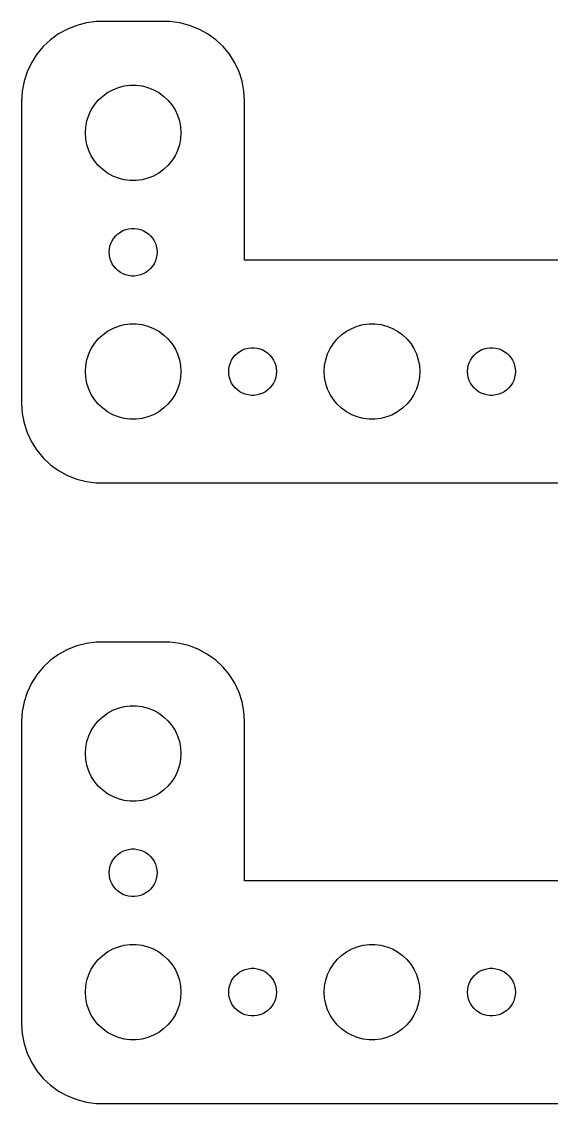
# Model space of a CAD drawing. Header units: metres. Extents: x -37 to 37, y 32 to 100.
# Drawn here: x -37 to -3.7, y 32 to 100 of the extents above; entities that cross this region are included whole.
import ezdxf

# ---------------------------------------------------------------- set-up
doc = ezdxf.new("R2010")
doc.units = ezdxf.units.M

msp = doc.modelspace()

# ---------------------------------------------------------------- linework, layer by layer
for p, q in [((-32.3139, 99.9901), (-32.9369, 99.9114)), ((-27.686, 99.9901), (-32.3139, 99.9901)), ((-27.0631, 99.9114), (-27.686, 99.9901)), ((-34.1289, 99.5241), (-34.6791, 99.2216)), ((-33.5451, 99.7553), (-34.1289, 99.5241)), ((-32.9369, 99.9114), (-33.5451, 99.7553)), ((-26.4549, 99.7553), (-27.0631, 99.9114)), ((-25.8711, 99.5241), (-26.4549, 99.7553)), ((-25.3209, 99.2216), (-25.8711, 99.5241)), ((-35.1871, 98.8526), (-35.6448, 98.4227)), ((-34.6791, 99.2216), (-35.1871, 98.8526)), ((-24.8129, 98.8526), (-25.3209, 99.2216)), ((-24.3551, 98.4227), (-24.8129, 98.8526)), ((-36.0451, 97.9389), (-36.3815, 97.4088)), ((-35.6448, 98.4227), (-36.0451, 97.9389)), ((-23.9549, 97.9389), (-24.3551, 98.4227)), ((-23.6185, 97.4088), (-23.9549, 97.9389)), ((-36.3815, 97.4088), (-36.6489, 96.8406)), ((-23.3511, 96.8406), (-23.6185, 97.4088)), ((-36.6489, 96.8406), (-36.8429, 96.2434)), ((-23.1571, 96.2434), (-23.3511, 96.8406)), ((-36.8429, 96.2434), (-36.9606, 95.6267)), ((-31.2773, 95.7145), (-30.927, 95.8532)), ((-30.927, 95.8532), (-30.5621, 95.9469)), ((-30.5621, 95.9469), (-30.1884, 95.9941)), ((-30.1884, 95.9941), (-29.8116, 95.9941)), ((-29.8116, 95.9941), (-29.4379, 95.9469)), ((-29.4379, 95.9469), (-29.0729, 95.8532)), ((-29.0729, 95.8532), (-28.7227, 95.7145)), ((-23.0394, 95.6267), (-23.1571, 96.2434)), ((-36.9606, 95.6267), (-37, 95)), ((-32.1869, 95.0536), (-31.9123, 95.3115)), ((-31.9123, 95.3115), (-31.6075, 95.533)), ((-31.6075, 95.533), (-31.2773, 95.7145)), ((-28.7227, 95.7145), (-28.3925, 95.533)), ((-28.3925, 95.533), (-28.0877, 95.3115)), ((-28.0877, 95.3115), (-27.8131, 95.0536)), ((-23, 95), (-23.0394, 95.6267)), ((-37, 95), (-37, 76)), ((-32.6289, 94.4453), (-32.427, 94.7634)), ((-32.427, 94.7634), (-32.1869, 95.0536)), ((-27.8131, 95.0536), (-27.5729, 94.7634)), ((-27.5729, 94.7634), (-27.3711, 94.4453)), ((-23, 84.9901), (-23, 95)), ((-32.9057, 93.7461), (-32.7893, 94.1044)), ((-32.7893, 94.1044), (-32.6289, 94.4453)), ((-27.3711, 94.4453), (-27.2107, 94.1044)), ((-27.2107, 94.1044), (-27.0942, 93.7461)), ((-33, 93), (-32.9763, 93.376)), ((-32.9763, 93.376), (-32.9057, 93.7461)), ((-27.0942, 93.7461), (-27.0237, 93.376)), ((-27.0237, 93.376), (-27, 93)), ((-32.9763, 92.624), (-33, 93)), ((-32.9057, 92.2539), (-32.9763, 92.624)), ((-27.0237, 92.624), (-27.0942, 92.2539)), ((-27, 93), (-27.0237, 92.624)), ((-32.7893, 91.8956), (-32.9057, 92.2539)), ((-32.6289, 91.5547), (-32.7893, 91.8956)), ((-27.2107, 91.8956), (-27.3711, 91.5547)), ((-27.0942, 92.2539), (-27.2107, 91.8956)), ((-32.427, 91.2366), (-32.6289, 91.5547)), ((-32.1869, 90.9464), (-32.427, 91.2366)), ((-27.5729, 91.2366), (-27.8131, 90.9464)), ((-27.3711, 91.5547), (-27.5729, 91.2366)), ((-31.9123, 90.6884), (-32.1869, 90.9464)), ((-31.6075, 90.467), (-31.9123, 90.6884)), ((-31.2773, 90.2855), (-31.6075, 90.467)), ((-28.3925, 90.467), (-28.7227, 90.2855)), ((-28.0877, 90.6884), (-28.3925, 90.467)), ((-27.8131, 90.9464), (-28.0877, 90.6884)), ((-30.927, 90.1468), (-31.2773, 90.2855)), ((-30.5621, 90.0531), (-30.927, 90.1468)), ((-30.1884, 90.0059), (-30.5621, 90.0531)), ((-29.8116, 90.0059), (-30.1884, 90.0059)), ((-29.4379, 90.0531), (-29.8116, 90.0059)), ((-29.0729, 90.1468), (-29.4379, 90.0531)), ((-28.7227, 90.2855), (-29.0729, 90.1468)), ((-31.3145, 86.2226), (-31.2135, 86.3817)), ((-31.2135, 86.3817), (-31.0934, 86.5268)), ((-31.0934, 86.5268), (-30.9561, 86.6558)), ((-30.9561, 86.6558), (-30.8037, 86.7665)), ((-30.8037, 86.7665), (-30.6387, 86.8572)), ((-30.6387, 86.8572), (-30.4635, 86.9266)), ((-30.4635, 86.9266), (-30.2811, 86.9734)), ((-30.2811, 86.9734), (-30.0942, 86.997)), ((-30.0942, 86.997), (-29.9058, 86.997)), ((-29.9058, 86.997), (-29.7189, 86.9734)), ((-29.7189, 86.9734), (-29.5365, 86.9266)), ((-29.5365, 86.9266), (-29.3613, 86.8572)), ((-29.3613, 86.8572), (-29.1963, 86.7665)), ((-29.1963, 86.7665), (-29.0439, 86.6558)), ((-29.0439, 86.6558), (-28.9065, 86.5268)), ((-28.9065, 86.5268), (-28.7865, 86.3817)), ((-28.7865, 86.3817), (-28.6855, 86.2226)), ((-31.5, 85.5), (-31.4882, 85.688)), ((-31.4882, 85.688), (-31.4529, 85.873)), ((-31.4529, 85.873), (-31.3947, 86.0522)), ((-31.3947, 86.0522), (-31.3145, 86.2226)), ((-28.6855, 86.2226), (-28.6053, 86.0522)), ((-28.6053, 86.0522), (-28.5471, 85.873)), ((-28.5471, 85.873), (-28.5118, 85.688)), ((-28.5118, 85.688), (-28.5, 85.5)), ((-31.4882, 85.312), (-31.5, 85.5)), ((-31.4529, 85.127), (-31.4882, 85.312)), ((-31.3947, 84.9478), (-31.4529, 85.127)), ((-28.5471, 85.127), (-28.6053, 84.9478)), ((-28.5118, 85.312), (-28.5471, 85.127)), ((-28.5, 85.5), (-28.5118, 85.312)), ((32.3139, 84.9901), (-23, 84.9901)), ((-31.3145, 84.7774), (-31.3947, 84.9478)), ((-31.2135, 84.6183), (-31.3145, 84.7774)), ((-31.0934, 84.4732), (-31.2135, 84.6183)), ((-30.9561, 84.3442), (-31.0934, 84.4732)), ((-30.8037, 84.2335), (-30.9561, 84.3442)), ((-29.0439, 84.3442), (-29.1963, 84.2335)), ((-28.9065, 84.4732), (-29.0439, 84.3442)), ((-28.7865, 84.6183), (-28.9065, 84.4732)), ((-28.6855, 84.7774), (-28.7865, 84.6183)), ((-28.6053, 84.9478), (-28.6855, 84.7774)), ((-30.6387, 84.1427), (-30.8037, 84.2335)), ((-30.4635, 84.0734), (-30.6387, 84.1427)), ((-30.2811, 84.0266), (-30.4635, 84.0734)), ((-30.0942, 84.0029), (-30.2811, 84.0266)), ((-29.9058, 84.0029), (-30.0942, 84.0029)), ((-29.7189, 84.0266), (-29.9058, 84.0029)), ((-29.5365, 84.0734), (-29.7189, 84.0266)), ((-29.3613, 84.1427), (-29.5365, 84.0734)), ((-29.1963, 84.2335), (-29.3613, 84.1427)), ((-30.927, 80.8532), (-30.5621, 80.9469)), ((-30.5621, 80.9469), (-30.1884, 80.9941)), ((-30.1884, 80.9941), (-29.8116, 80.9941)), ((-29.8116, 80.9941), (-29.4379, 80.9469)), ((-29.4379, 80.9469), (-29.0729, 80.8532)), ((-15.927, 80.8532), (-15.5621, 80.9469)), ((-15.5621, 80.9469), (-15.1884, 80.9941)), ((-15.1884, 80.9941), (-14.8116, 80.9941)), ((-14.8116, 80.9941), (-14.4379, 80.9469)), ((-14.4379, 80.9469), (-14.0729, 80.8532)), ((-32.1869, 80.0536), (-31.9123, 80.3115)), ((-31.9123, 80.3115), (-31.6075, 80.533)), ((-31.6075, 80.533), (-31.2773, 80.7145)), ((-31.2773, 80.7145), (-30.927, 80.8532)), ((-29.0729, 80.8532), (-28.7227, 80.7145)), ((-28.7227, 80.7145), (-28.3925, 80.533)), ((-28.3925, 80.533), (-28.0877, 80.3115)), ((-28.0877, 80.3115), (-27.8131, 80.0536)), ((-17.1869, 80.0536), (-16.9123, 80.3115)), ((-16.9123, 80.3115), (-16.6075, 80.533)), ((-16.6075, 80.533), (-16.2773, 80.7145)), ((-16.2773, 80.7145), (-15.927, 80.8532)), ((-14.0729, 80.8532), (-13.7227, 80.7145)), ((-13.7227, 80.7145), (-13.3925, 80.533)), ((-13.3925, 80.533), (-13.0877, 80.3115)), ((-13.0877, 80.3115), (-12.8131, 80.0536)), ((-32.6289, 79.4453), (-32.427, 79.7634)), ((-32.427, 79.7634), (-32.1869, 80.0536)), ((-27.8131, 80.0536), (-27.5729, 79.7634)), ((-27.5729, 79.7634), (-27.3711, 79.4453)), ((-17.6289, 79.4453), (-17.427, 79.7634)), ((-17.427, 79.7634), (-17.1869, 80.0536)), ((-12.8131, 80.0536), (-12.5729, 79.7634)), ((-12.5729, 79.7634), (-12.3711, 79.4453)), ((-32.9057, 78.7461), (-32.7893, 79.1044)), ((-32.7893, 79.1044), (-32.6289, 79.4453)), ((-27.3711, 79.4453), (-27.2107, 79.1044)), ((-27.2107, 79.1044), (-27.0942, 78.7461)), ((-23.8145, 78.7226), (-23.7135, 78.8817)), ((-23.7135, 78.8817), (-23.5934, 79.0268)), ((-23.5934, 79.0268), (-23.4561, 79.1558)), ((-23.4561, 79.1558), (-23.3037, 79.2665)), ((-23.3037, 79.2665), (-23.1387, 79.3572)), ((-23.1387, 79.3572), (-22.9635, 79.4266)), ((-22.9635, 79.4266), (-22.7811, 79.4734)), ((-22.7811, 79.4734), (-22.5942, 79.497)), ((-22.5942, 79.497), (-22.4058, 79.497)), ((-22.4058, 79.497), (-22.2189, 79.4734)), ((-22.2189, 79.4734), (-22.0365, 79.4266)), ((-22.0365, 79.4266), (-21.8613, 79.3572)), ((-21.8613, 79.3572), (-21.6963, 79.2665)), ((-21.6963, 79.2665), (-21.5439, 79.1558)), ((-21.5439, 79.1558), (-21.4065, 79.0268)), ((-21.4065, 79.0268), (-21.2865, 78.8817)), ((-21.2865, 78.8817), (-21.1855, 78.7226)), ((-17.9057, 78.7461), (-17.7893, 79.1044)), ((-17.7893, 79.1044), (-17.6289, 79.4453)), ((-12.3711, 79.4453), (-12.2107, 79.1044)), ((-12.2107, 79.1044), (-12.0942, 78.7461)), ((-8.81445, 78.7226), (-8.71352, 78.8817)), ((-8.71352, 78.8817), (-8.59344, 79.0268)), ((-8.59344, 79.0268), (-8.45613, 79.1558)), ((-8.45613, 79.1558), (-8.30373, 79.2665)), ((-8.30373, 79.2665), (-8.13866, 79.3572)), ((-8.13866, 79.3572), (-7.96352, 79.4266)), ((-7.96352, 79.4266), (-7.78107, 79.4734)), ((-7.78107, 79.4734), (-7.59418, 79.497)), ((-7.59418, 79.497), (-7.40581, 79.497)), ((-7.40581, 79.497), (-7.21892, 79.4734)), ((-7.21892, 79.4734), (-7.03647, 79.4266)), ((-7.03647, 79.4266), (-6.86133, 79.3572)), ((-6.86133, 79.3572), (-6.69626, 79.2665)), ((-6.69626, 79.2665), (-6.54385, 79.1558)), ((-6.54385, 79.1558), (-6.40654, 79.0268)), ((-6.40654, 79.0268), (-6.28647, 78.8817)), ((-6.28647, 78.8817), (-6.18553, 78.7226)), ((-33, 78), (-32.9763, 78.376)), ((-32.9763, 78.376), (-32.9057, 78.7461)), ((-27.0942, 78.7461), (-27.0237, 78.376)), ((-27.0237, 78.376), (-27, 78)), ((-24, 78), (-23.9882, 78.188)), ((-23.9882, 78.188), (-23.9529, 78.373)), ((-23.9529, 78.373), (-23.8947, 78.5522)), ((-23.8947, 78.5522), (-23.8145, 78.7226)), ((-21.1855, 78.7226), (-21.1053, 78.5522)), ((-21.1053, 78.5522), (-21.0471, 78.373)), ((-21.0471, 78.373), (-21.0118, 78.188)), ((-21.0118, 78.188), (-21, 78)), ((-18, 78), (-17.9763, 78.376)), ((-17.9763, 78.376), (-17.9057, 78.7461)), ((-12.0942, 78.7461), (-12.0237, 78.376)), ((-12.0237, 78.376), (-12, 78)), ((-9, 78), (-8.98816, 78.188)), ((-8.98816, 78.188), (-8.95287, 78.373)), ((-8.95287, 78.373), (-8.89465, 78.5522)), ((-8.89465, 78.5522), (-8.81445, 78.7226)), ((-6.18553, 78.7226), (-6.10533, 78.5522)), ((-6.10533, 78.5522), (-6.04712, 78.373)), ((-6.04712, 78.373), (-6.01183, 78.188)), ((-6.01183, 78.188), (-6, 78)), ((-32.9763, 77.624), (-33, 78)), ((-32.9057, 77.2539), (-32.9763, 77.624)), ((-27.0237, 77.624), (-27.0942, 77.2539)), ((-27, 78), (-27.0237, 77.624)), ((-23.9882, 77.812), (-24, 78)), ((-23.9529, 77.627), (-23.9882, 77.812)), ((-23.8947, 77.4478), (-23.9529, 77.627)), ((-21.0471, 77.627), (-21.1053, 77.4478)), ((-21.0118, 77.812), (-21.0471, 77.627)), ((-21, 78), (-21.0118, 77.812)), ((-17.9763, 77.624), (-18, 78)), ((-17.9057, 77.2539), (-17.9763, 77.624)), ((-12.0237, 77.624), (-12.0942, 77.2539)), ((-12, 78), (-12.0237, 77.624)), ((-8.98816, 77.812), (-9, 78)), ((-8.95287, 77.627), (-8.98816, 77.812)), ((-8.89465, 77.4478), (-8.95287, 77.627)), ((-6.04712, 77.627), (-6.10533, 77.4478)), ((-6.01183, 77.812), (-6.04712, 77.627)), ((-6, 78), (-6.01183, 77.812)), ((-32.7893, 76.8956), (-32.9057, 77.2539)), ((-32.6289, 76.5547), (-32.7893, 76.8956)), ((-27.2107, 76.8956), (-27.3711, 76.5547)), ((-27.0942, 77.2539), (-27.2107, 76.8956)), ((-23.8145, 77.2774), (-23.8947, 77.4478)), ((-23.7135, 77.1183), (-23.8145, 77.2774)), ((-23.5934, 76.9732), (-23.7135, 77.1183)), ((-23.4561, 76.8442), (-23.5934, 76.9732)), ((-23.3037, 76.7335), (-23.4561, 76.8442)), ((-21.5439, 76.8442), (-21.6963, 76.7335)), ((-21.4065, 76.9732), (-21.5439, 76.8442)), ((-21.2865, 77.1183), (-21.4065, 76.9732)), ((-21.1855, 77.2774), (-21.2865, 77.1183)), ((-21.1053, 77.4478), (-21.1855, 77.2774)), ((-17.7893, 76.8956), (-17.9057, 77.2539)), ((-17.6289, 76.5547), (-17.7893, 76.8956)), ((-12.2107, 76.8956), (-12.3711, 76.5547)), ((-12.0942, 77.2539), (-12.2107, 76.8956)), ((-8.81445, 77.2774), (-8.89465, 77.4478)), ((-8.71352, 77.1183), (-8.81445, 77.2774)), ((-8.59344, 76.9732), (-8.71352, 77.1183)), ((-8.45613, 76.8442), (-8.59344, 76.9732)), ((-8.30373, 76.7335), (-8.45613, 76.8442)), ((-6.54385, 76.8442), (-6.69626, 76.7335)), ((-6.40654, 76.9732), (-6.54385, 76.8442)), ((-6.28647, 77.1183), (-6.40654, 76.9732)), ((-6.18553, 77.2774), (-6.28647, 77.1183)), ((-6.10533, 77.4478), (-6.18553, 77.2774)), ((-32.427, 76.2366), (-32.6289, 76.5547)), ((-32.1869, 75.9464), (-32.427, 76.2366)), ((-27.5729, 76.2366), (-27.8131, 75.9464)), ((-27.3711, 76.5547), (-27.5729, 76.2366)), ((-23.1387, 76.6428), (-23.3037, 76.7335)), ((-22.9635, 76.5734), (-23.1387, 76.6428)), ((-22.7811, 76.5266), (-22.9635, 76.5734)), ((-22.5942, 76.503), (-22.7811, 76.5266)), ((-22.4058, 76.503), (-22.5942, 76.503)), ((-22.2189, 76.5266), (-22.4058, 76.503)), ((-22.0365, 76.5734), (-22.2189, 76.5266)), ((-21.8613, 76.6428), (-22.0365, 76.5734)), ((-21.6963, 76.7335), (-21.8613, 76.6428)), ((-17.427, 76.2366), (-17.6289, 76.5547)), ((-17.1869, 75.9464), (-17.427, 76.2366)), ((-12.5729, 76.2366), (-12.8131, 75.9464)), ((-12.3711, 76.5547), (-12.5729, 76.2366)), ((-8.13866, 76.6428), (-8.30373, 76.7335)), ((-7.96352, 76.5734), (-8.13866, 76.6428)), ((-7.78107, 76.5266), (-7.96352, 76.5734)), ((-7.59418, 76.503), (-7.78107, 76.5266)), ((-7.40581, 76.503), (-7.59418, 76.503)), ((-7.21892, 76.5266), (-7.40581, 76.503)), ((-7.03647, 76.5734), (-7.21892, 76.5266)), ((-6.86133, 76.6428), (-7.03647, 76.5734)), ((-6.69626, 76.7335), (-6.86133, 76.6428)), ((-37, 76), (-36.9606, 75.3733)), ((-31.9123, 75.6885), (-32.1869, 75.9464)), ((-31.6075, 75.467), (-31.9123, 75.6885)), ((-31.2773, 75.2855), (-31.6075, 75.467)), ((-28.3925, 75.467), (-28.7227, 75.2855)), ((-28.0877, 75.6885), (-28.3925, 75.467)), ((-27.8131, 75.9464), (-28.0877, 75.6885)), ((-16.9123, 75.6885), (-17.1869, 75.9464)), ((-16.6075, 75.467), (-16.9123, 75.6885)), ((-16.2773, 75.2855), (-16.6075, 75.467)), ((-13.3925, 75.467), (-13.7227, 75.2855)), ((-13.0877, 75.6885), (-13.3925, 75.467)), ((-12.8131, 75.9464), (-13.0877, 75.6885)), ((-36.9606, 75.3733), (-36.8429, 74.7566)), ((-30.927, 75.1468), (-31.2773, 75.2855)), ((-30.5621, 75.0531), (-30.927, 75.1468)), ((-30.1884, 75.0059), (-30.5621, 75.0531)), ((-29.8116, 75.0059), (-30.1884, 75.0059)), ((-29.4379, 75.0531), (-29.8116, 75.0059)), ((-29.0729, 75.1468), (-29.4379, 75.0531)), ((-28.7227, 75.2855), (-29.0729, 75.1468)), ((-15.927, 75.1468), (-16.2773, 75.2855)), ((-15.5621, 75.0531), (-15.927, 75.1468)), ((-15.1884, 75.0059), (-15.5621, 75.0531)), ((-14.8116, 75.0059), (-15.1884, 75.0059)), ((-14.4379, 75.0531), (-14.8116, 75.0059)), ((-14.0729, 75.1468), (-14.4379, 75.0531)), ((-13.7227, 75.2855), (-14.0729, 75.1468)), ((-36.8429, 74.7566), (-36.6489, 74.1594)), ((-36.6489, 74.1594), (-36.3815, 73.5912)), ((-36.3815, 73.5912), (-36.0451, 73.0611)), ((-36.0451, 73.0611), (-35.6448, 72.5773)), ((-35.6448, 72.5773), (-35.1871, 72.1474)), ((-35.1871, 72.1474), (-34.6791, 71.7784)), ((-34.6791, 71.7784), (-34.1289, 71.4759)), ((-34.1289, 71.4759), (-33.5451, 71.2447)), ((-33.5451, 71.2447), (-32.9369, 71.0886)), ((-32.9369, 71.0886), (-32.3139, 71.0099)), ((-32.3139, 71.0099), (32.3139, 71.0099)), ((-34.1289, 60.5241), (-34.6791, 60.2216)), ((-33.5451, 60.7553), (-34.1289, 60.5241)), ((-32.9369, 60.9114), (-33.5451, 60.7553)), ((-32.3139, 60.9901), (-32.9369, 60.9114)), ((-27.686, 60.9901), (-32.3139, 60.9901)), ((-27.0631, 60.9114), (-27.686, 60.9901)), ((-26.4549, 60.7553), (-27.0631, 60.9114)), ((-25.8711, 60.5241), (-26.4549, 60.7553)), ((-25.3209, 60.2216), (-25.8711, 60.5241)), ((-35.1871, 59.8526), (-35.6448, 59.4227)), ((-34.6791, 60.2216), (-35.1871, 59.8526)), ((-24.8129, 59.8526), (-25.3209, 60.2216)), ((-24.3551, 59.4227), (-24.8129, 59.8526)), ((-35.6448, 59.4227), (-36.0451, 58.9389)), ((-23.9549, 58.9389), (-24.3551, 59.4227)), ((-36.0451, 58.9389), (-36.3815, 58.4088)), ((-23.6185, 58.4088), (-23.9549, 58.9389)), ((-36.6489, 57.8406), (-36.8429, 57.2434)), ((-36.3815, 58.4088), (-36.6489, 57.8406)), ((-23.3511, 57.8406), (-23.6185, 58.4088)), ((-23.1571, 57.2434), (-23.3511, 57.8406)), ((-36.8429, 57.2434), (-36.9606, 56.6267)), ((-23.0394, 56.6267), (-23.1571, 57.2434)), ((-36.9606, 56.6267), (-37, 56)), ((-31.9123, 56.3115), (-31.6075, 56.533)), ((-31.6075, 56.533), (-31.2773, 56.7145)), ((-31.2773, 56.7145), (-30.927, 56.8532)), ((-30.927, 56.8532), (-30.5621, 56.9469)), ((-30.5621, 56.9469), (-30.1884, 56.9941)), ((-30.1884, 56.9941), (-29.8116, 56.9941)), ((-29.8116, 56.9941), (-29.4379, 56.9469)), ((-29.4379, 56.9469), (-29.0729, 56.8532)), ((-29.0729, 56.8532), (-28.7227, 56.7145)), ((-28.7227, 56.7145), (-28.3925, 56.533)), ((-28.3925, 56.533), (-28.0877, 56.3115)), ((-23, 56), (-23.0394, 56.6267)), ((-37, 56), (-37, 37)), ((-32.6289, 55.4453), (-32.427, 55.7634)), ((-32.427, 55.7634), (-32.1869, 56.0536)), ((-32.1869, 56.0536), (-31.9123, 56.3115)), ((-28.0877, 56.3115), (-27.8131, 56.0536)), ((-27.8131, 56.0536), (-27.5729, 55.7634)), ((-27.5729, 55.7634), (-27.3711, 55.4453)), ((-23, 45.9901), (-23, 56)), ((-32.9057, 54.7461), (-32.7893, 55.1044)), ((-32.7893, 55.1044), (-32.6289, 55.4453)), ((-27.3711, 55.4453), (-27.2107, 55.1044)), ((-27.2107, 55.1044), (-27.0942, 54.7461)), ((-32.9763, 54.376), (-32.9057, 54.7461)), ((-27.0942, 54.7461), (-27.0237, 54.376)), ((-33, 54), (-32.9763, 54.376)), ((-32.9763, 53.624), (-33, 54)), ((-27.0237, 54.376), (-27, 54)), ((-27, 54), (-27.0237, 53.624)), ((-32.9057, 53.2539), (-32.9763, 53.624)), ((-32.7893, 52.8956), (-32.9057, 53.2539)), ((-27.0942, 53.2539), (-27.2107, 52.8956)), ((-27.0237, 53.624), (-27.0942, 53.2539)), ((-32.6289, 52.5547), (-32.7893, 52.8956)), ((-32.427, 52.2366), (-32.6289, 52.5547)), ((-27.3711, 52.5547), (-27.5729, 52.2366)), ((-27.2107, 52.8956), (-27.3711, 52.5547)), ((-32.1869, 51.9464), (-32.427, 52.2366)), ((-31.9123, 51.6884), (-32.1869, 51.9464)), ((-31.6075, 51.467), (-31.9123, 51.6884)), ((-28.0877, 51.6884), (-28.3925, 51.467)), ((-27.8131, 51.9464), (-28.0877, 51.6884)), ((-27.5729, 52.2366), (-27.8131, 51.9464)), ((-31.2773, 51.2855), (-31.6075, 51.467)), ((-30.927, 51.1468), (-31.2773, 51.2855)), ((-30.5621, 51.0531), (-30.927, 51.1468)), ((-30.1884, 51.0059), (-30.5621, 51.0531)), ((-29.8116, 51.0059), (-30.1884, 51.0059)), ((-29.4379, 51.0531), (-29.8116, 51.0059)), ((-29.0729, 51.1468), (-29.4379, 51.0531)), ((-28.7227, 51.2855), (-29.0729, 51.1468)), ((-28.3925, 51.467), (-28.7227, 51.2855)), ((-31.0934, 47.5268), (-30.9561, 47.6558)), ((-30.9561, 47.6558), (-30.8037, 47.7665)), ((-30.8037, 47.7665), (-30.6387, 47.8572)), ((-30.6387, 47.8572), (-30.4635, 47.9266)), ((-30.4635, 47.9266), (-30.2811, 47.9734)), ((-30.2811, 47.9734), (-30.0942, 47.997)), ((-30.0942, 47.997), (-29.9058, 47.997)), ((-29.9058, 47.997), (-29.7189, 47.9734)), ((-29.7189, 47.9734), (-29.5365, 47.9266)), ((-29.5365, 47.9266), (-29.3613, 47.8572)), ((-29.3613, 47.8572), (-29.1963, 47.7665)), ((-29.1963, 47.7665), (-29.0439, 47.6558)), ((-29.0439, 47.6558), (-28.9065, 47.5268)), ((-31.4529, 46.873), (-31.3947, 47.0522)), ((-31.3947, 47.0522), (-31.3145, 47.2226)), ((-31.3145, 47.2226), (-31.2135, 47.3817)), ((-31.2135, 47.3817), (-31.0934, 47.5268)), ((-28.9065, 47.5268), (-28.7865, 47.3817)), ((-28.7865, 47.3817), (-28.6855, 47.2226)), ((-28.6855, 47.2226), (-28.6053, 47.0522)), ((-28.6053, 47.0522), (-28.5471, 46.873)), ((-31.5, 46.5), (-31.4882, 46.688)), ((-31.4882, 46.312), (-31.5, 46.5)), ((-31.4882, 46.688), (-31.4529, 46.873)), ((-31.4529, 46.127), (-31.4882, 46.312)), ((-28.5471, 46.873), (-28.5118, 46.688)), ((-28.5118, 46.312), (-28.5471, 46.127)), ((-28.5118, 46.688), (-28.5, 46.5)), ((-28.5, 46.5), (-28.5118, 46.312)), ((-31.3947, 45.9478), (-31.4529, 46.127)), ((-31.3145, 45.7774), (-31.3947, 45.9478)), ((-31.2135, 45.6183), (-31.3145, 45.7774)), ((-31.0934, 45.4732), (-31.2135, 45.6183)), ((-28.7865, 45.6183), (-28.9065, 45.4732)), ((-28.6855, 45.7774), (-28.7865, 45.6183)), ((-28.6053, 45.9478), (-28.6855, 45.7774)), ((-28.5471, 46.127), (-28.6053, 45.9478)), ((32.3139, 45.9901), (-23, 45.9901)), ((-30.9561, 45.3442), (-31.0934, 45.4732)), ((-30.8037, 45.2335), (-30.9561, 45.3442)), ((-30.6387, 45.1427), (-30.8037, 45.2335)), ((-30.4635, 45.0734), (-30.6387, 45.1427)), ((-30.2811, 45.0266), (-30.4635, 45.0734)), ((-30.0942, 45.0029), (-30.2811, 45.0266)), ((-29.9058, 45.0029), (-30.0942, 45.0029)), ((-29.7189, 45.0266), (-29.9058, 45.0029)), ((-29.5365, 45.0734), (-29.7189, 45.0266)), ((-29.3613, 45.1427), (-29.5365, 45.0734)), ((-29.1963, 45.2335), (-29.3613, 45.1427)), ((-29.0439, 45.3442), (-29.1963, 45.2335)), ((-28.9065, 45.4732), (-29.0439, 45.3442)), ((-31.9123, 41.3115), (-31.6075, 41.533)), ((-31.6075, 41.533), (-31.2773, 41.7145)), ((-31.2773, 41.7145), (-30.927, 41.8532)), ((-30.927, 41.8532), (-30.5621, 41.9469)), ((-30.5621, 41.9469), (-30.1884, 41.9941)), ((-30.1884, 41.9941), (-29.8116, 41.9941)), ((-29.8116, 41.9941), (-29.4379, 41.9469)), ((-29.4379, 41.9469), (-29.0729, 41.8532)), ((-29.0729, 41.8532), (-28.7227, 41.7145)), ((-28.7227, 41.7145), (-28.3925, 41.533)), ((-28.3925, 41.533), (-28.0877, 41.3115)), ((-16.9123, 41.3115), (-16.6075, 41.533)), ((-16.6075, 41.533), (-16.2773, 41.7145)), ((-16.2773, 41.7145), (-15.927, 41.8532)), ((-15.927, 41.8532), (-15.5621, 41.9469)), ((-15.5621, 41.9469), (-15.1884, 41.9941)), ((-15.1884, 41.9941), (-14.8116, 41.9941)), ((-14.8116, 41.9941), (-14.4379, 41.9469)), ((-14.4379, 41.9469), (-14.0729, 41.8532)), ((-14.0729, 41.8532), (-13.7227, 41.7145)), ((-13.7227, 41.7145), (-13.3925, 41.533)), ((-13.3925, 41.533), (-13.0877, 41.3115)), ((-32.427, 40.7634), (-32.1869, 41.0536)), ((-32.1869, 41.0536), (-31.9123, 41.3115)), ((-28.0877, 41.3115), (-27.8131, 41.0536)), ((-27.8131, 41.0536), (-27.5729, 40.7634)), ((-17.427, 40.7634), (-17.1869, 41.0536)), ((-17.1869, 41.0536), (-16.9123, 41.3115)), ((-13.0877, 41.3115), (-12.8131, 41.0536)), ((-12.8131, 41.0536), (-12.5729, 40.7634)), ((-32.7893, 40.1044), (-32.6289, 40.4453)), ((-32.6289, 40.4453), (-32.427, 40.7634)), ((-27.5729, 40.7634), (-27.3711, 40.4453)), ((-27.3711, 40.4453), (-27.2107, 40.1044)), ((-23.5934, 40.0268), (-23.4561, 40.1558)), ((-23.4561, 40.1558), (-23.3037, 40.2665)), ((-23.3037, 40.2665), (-23.1387, 40.3572)), ((-23.1387, 40.3572), (-22.9635, 40.4266)), ((-22.9635, 40.4266), (-22.7811, 40.4734)), ((-22.7811, 40.4734), (-22.5942, 40.497)), ((-22.5942, 40.497), (-22.4058, 40.497)), ((-22.4058, 40.497), (-22.2189, 40.4734)), ((-22.2189, 40.4734), (-22.0365, 40.4266)), ((-22.0365, 40.4266), (-21.8613, 40.3572)), ((-21.8613, 40.3572), (-21.6963, 40.2665)), ((-21.6963, 40.2665), (-21.5439, 40.1558)), ((-21.5439, 40.1558), (-21.4065, 40.0268)), ((-17.7893, 40.1044), (-17.6289, 40.4453)), ((-17.6289, 40.4453), (-17.427, 40.7634)), ((-12.5729, 40.7634), (-12.3711, 40.4453)), ((-12.3711, 40.4453), (-12.2107, 40.1044)), ((-8.59344, 40.0268), (-8.45613, 40.1558)), ((-8.45613, 40.1558), (-8.30373, 40.2665)), ((-8.30373, 40.2665), (-8.13866, 40.3572)), ((-8.13866, 40.3572), (-7.96352, 40.4266)), ((-7.96352, 40.4266), (-7.78107, 40.4734)), ((-7.78107, 40.4734), (-7.59418, 40.497)), ((-7.59418, 40.497), (-7.40581, 40.497)), ((-7.40581, 40.497), (-7.21892, 40.4734)), ((-7.21892, 40.4734), (-7.03647, 40.4266)), ((-7.03647, 40.4266), (-6.86133, 40.3572)), ((-6.86133, 40.3572), (-6.69626, 40.2665)), ((-6.69626, 40.2665), (-6.54385, 40.1558)), ((-6.54385, 40.1558), (-6.40654, 40.0268)), ((-32.9763, 39.376), (-32.9057, 39.7461)), ((-32.9057, 39.7461), (-32.7893, 40.1044)), ((-27.2107, 40.1044), (-27.0942, 39.7461)), ((-27.0942, 39.7461), (-27.0237, 39.376)), ((-23.9529, 39.373), (-23.8947, 39.5522)), ((-23.8947, 39.5522), (-23.8145, 39.7226)), ((-23.8145, 39.7226), (-23.7135, 39.8817)), ((-23.7135, 39.8817), (-23.5934, 40.0268)), ((-21.4065, 40.0268), (-21.2865, 39.8817)), ((-21.2865, 39.8817), (-21.1855, 39.7226)), ((-21.1855, 39.7226), (-21.1053, 39.5522)), ((-21.1053, 39.5522), (-21.0471, 39.373)), ((-17.9763, 39.376), (-17.9057, 39.7461)), ((-17.9057, 39.7461), (-17.7893, 40.1044)), ((-12.2107, 40.1044), (-12.0942, 39.7461)), ((-12.0942, 39.7461), (-12.0237, 39.376)), ((-8.95287, 39.373), (-8.89465, 39.5522)), ((-8.89465, 39.5522), (-8.81445, 39.7226)), ((-8.81445, 39.7226), (-8.71352, 39.8817)), ((-8.71352, 39.8817), (-8.59344, 40.0268)), ((-6.40654, 40.0268), (-6.28647, 39.8817)), ((-6.28647, 39.8817), (-6.18553, 39.7226)), ((-6.18553, 39.7226), (-6.10533, 39.5522)), ((-6.10533, 39.5522), (-6.04712, 39.373)), ((-33, 39), (-32.9763, 39.376)), ((-32.9763, 38.624), (-33, 39)), ((-27.0237, 39.376), (-27, 39)), ((-27, 39), (-27.0237, 38.624)), ((-24, 39), (-23.9882, 39.188)), ((-23.9882, 38.812), (-24, 39)), ((-23.9882, 39.188), (-23.9529, 39.373)), ((-23.9529, 38.627), (-23.9882, 38.812)), ((-21.0471, 39.373), (-21.0118, 39.188)), ((-21.0118, 38.812), (-21.0471, 38.627)), ((-21.0118, 39.188), (-21, 39)), ((-21, 39), (-21.0118, 38.812)), ((-18, 39), (-17.9763, 39.376)), ((-17.9763, 38.624), (-18, 39)), ((-12.0237, 39.376), (-12, 39)), ((-12, 39), (-12.0237, 38.624)), ((-9, 39), (-8.98816, 39.188)), ((-8.98816, 38.812), (-9, 39)), ((-8.98816, 39.188), (-8.95287, 39.373)), ((-8.95287, 38.627), (-8.98816, 38.812)), ((-6.04712, 39.373), (-6.01183, 39.188)), ((-6.01183, 38.812), (-6.04712, 38.627)), ((-6.01183, 39.188), (-6, 39)), ((-6, 39), (-6.01183, 38.812)), ((-32.9057, 38.2539), (-32.9763, 38.624)), ((-32.7893, 37.8956), (-32.9057, 38.2539)), ((-27.0942, 38.2539), (-27.2107, 37.8956)), ((-27.0237, 38.624), (-27.0942, 38.2539)), ((-23.8947, 38.4478), (-23.9529, 38.627)), ((-23.8145, 38.2774), (-23.8947, 38.4478)), ((-23.7135, 38.1183), (-23.8145, 38.2774)), ((-23.5934, 37.9732), (-23.7135, 38.1183)), ((-21.2865, 38.1183), (-21.4065, 37.9732)), ((-21.1855, 38.2774), (-21.2865, 38.1183)), ((-21.1053, 38.4478), (-21.1855, 38.2774)), ((-21.0471, 38.627), (-21.1053, 38.4478)), ((-17.9057, 38.2539), (-17.9763, 38.624)), ((-17.7893, 37.8956), (-17.9057, 38.2539)), ((-12.0942, 38.2539), (-12.2107, 37.8956)), ((-12.0237, 38.624), (-12.0942, 38.2539)), ((-8.89465, 38.4478), (-8.95287, 38.627)), ((-8.81445, 38.2774), (-8.89465, 38.4478)), ((-8.71352, 38.1183), (-8.81445, 38.2774)), ((-8.59344, 37.9732), (-8.71352, 38.1183)), ((-6.28647, 38.1183), (-6.40654, 37.9732)), ((-6.18553, 38.2774), (-6.28647, 38.1183)), ((-6.10533, 38.4478), (-6.18553, 38.2774)), ((-6.04712, 38.627), (-6.10533, 38.4478)), ((-32.6289, 37.5547), (-32.7893, 37.8956)), ((-32.427, 37.2366), (-32.6289, 37.5547)), ((-27.3711, 37.5547), (-27.5729, 37.2366)), ((-27.2107, 37.8956), (-27.3711, 37.5547)), ((-23.4561, 37.8442), (-23.5934, 37.9732)), ((-23.3037, 37.7335), (-23.4561, 37.8442)), ((-23.1387, 37.6428), (-23.3037, 37.7335)), ((-22.9635, 37.5734), (-23.1387, 37.6428)), ((-22.7811, 37.5266), (-22.9635, 37.5734)), ((-22.5942, 37.503), (-22.7811, 37.5266)), ((-22.4058, 37.503), (-22.5942, 37.503)), ((-22.2189, 37.5266), (-22.4058, 37.503)), ((-22.0365, 37.5734), (-22.2189, 37.5266)), ((-21.8613, 37.6428), (-22.0365, 37.5734)), ((-21.6963, 37.7335), (-21.8613, 37.6428)), ((-21.5439, 37.8442), (-21.6963, 37.7335)), ((-21.4065, 37.9732), (-21.5439, 37.8442)), ((-17.6289, 37.5547), (-17.7893, 37.8956)), ((-17.427, 37.2366), (-17.6289, 37.5547)), ((-12.3711, 37.5547), (-12.5729, 37.2366)), ((-12.2107, 37.8956), (-12.3711, 37.5547)), ((-8.45613, 37.8442), (-8.59344, 37.9732)), ((-8.30373, 37.7335), (-8.45613, 37.8442)), ((-8.13866, 37.6428), (-8.30373, 37.7335)), ((-7.96352, 37.5734), (-8.13866, 37.6428)), ((-7.78107, 37.5266), (-7.96352, 37.5734)), ((-7.59418, 37.503), (-7.78107, 37.5266)), ((-7.40581, 37.503), (-7.59418, 37.503)), ((-7.21892, 37.5266), (-7.40581, 37.503)), ((-7.03647, 37.5734), (-7.21892, 37.5266)), ((-6.86133, 37.6428), (-7.03647, 37.5734)), ((-6.69626, 37.7335), (-6.86133, 37.6428)), ((-6.54385, 37.8442), (-6.69626, 37.7335)), ((-6.40654, 37.9732), (-6.54385, 37.8442)), ((-37, 37), (-36.9606, 36.3733)), ((-32.1869, 36.9464), (-32.427, 37.2366)), ((-31.9123, 36.6885), (-32.1869, 36.9464)), ((-27.8131, 36.9464), (-28.0877, 36.6885)), ((-27.5729, 37.2366), (-27.8131, 36.9464)), ((-17.1869, 36.9464), (-17.427, 37.2366)), ((-16.9123, 36.6885), (-17.1869, 36.9464)), ((-12.8131, 36.9464), (-13.0877, 36.6885)), ((-12.5729, 37.2366), (-12.8131, 36.9464)), ((-36.9606, 36.3733), (-36.8429, 35.7566)), ((-31.6075, 36.467), (-31.9123, 36.6885)), ((-31.2773, 36.2855), (-31.6075, 36.467)), ((-30.927, 36.1468), (-31.2773, 36.2855)), ((-30.5621, 36.0531), (-30.927, 36.1468)), ((-30.1884, 36.0059), (-30.5621, 36.0531)), ((-29.4379, 36.0531), (-29.8116, 36.0059)), ((-29.0729, 36.1468), (-29.4379, 36.0531)), ((-28.7227, 36.2855), (-29.0729, 36.1468)), ((-28.3925, 36.467), (-28.7227, 36.2855)), ((-28.0877, 36.6885), (-28.3925, 36.467)), ((-16.6075, 36.467), (-16.9123, 36.6885)), ((-16.2773, 36.2855), (-16.6075, 36.467)), ((-15.927, 36.1468), (-16.2773, 36.2855)), ((-15.5621, 36.0531), (-15.927, 36.1468)), ((-15.1884, 36.0059), (-15.5621, 36.0531)), ((-14.4379, 36.0531), (-14.8116, 36.0059)), ((-14.0729, 36.1468), (-14.4379, 36.0531)), ((-13.7227, 36.2855), (-14.0729, 36.1468)), ((-13.3925, 36.467), (-13.7227, 36.2855)), ((-13.0877, 36.6885), (-13.3925, 36.467)), ((-36.8429, 35.7566), (-36.6489, 35.1594)), ((-29.8116, 36.0059), (-30.1884, 36.0059)), ((-14.8116, 36.0059), (-15.1884, 36.0059)), ((-36.6489, 35.1594), (-36.3815, 34.5912)), ((-36.3815, 34.5912), (-36.0451, 34.0611)), ((-36.0451, 34.0611), (-35.6448, 33.5773)), ((-35.6448, 33.5773), (-35.1871, 33.1474)), ((-35.1871, 33.1474), (-34.6791, 32.7784)), ((-34.6791, 32.7784), (-34.1289, 32.4759)), ((-34.1289, 32.4759), (-33.5451, 32.2447)), ((-33.5451, 32.2447), (-32.9369, 32.0886)), ((-32.9369, 32.0886), (-32.3139, 32.0099)), ((-32.3139, 32.0099), (32.3139, 32.0099))]:
    msp.add_line(p, q)

doc.saveas('drawing.dxf')
